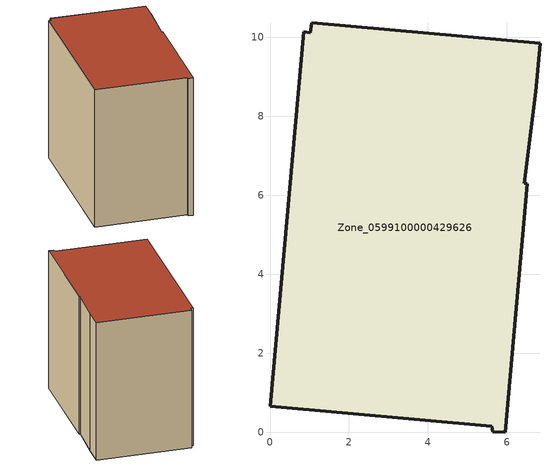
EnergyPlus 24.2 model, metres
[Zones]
Zone_0599100000429626
 floor ground (C_G): 0.85,10.14 1.02,10.12 1.05,10.37 6.84,9.85 6.73,8.62 6.44,6.3 6.52,6.29 5.95,0 5.63,0.02 5.62,0.15 0,0.66 z0
 wall outside (C_F): 6.73,8.62 6.84,9.85 1.05,10.37 1.02,10.12 0.85,10.14 0,0.66 5.62,0.15 5.63,0.02 5.95,0 6.52,6.29 6.44,6.3 6.73,8.62 z0:8.95
 roof outside (C_R): 1.02,10.12 0.85,10.14 0,0.66 5.62,0.15 5.63,0.02 5.95,0 6.52,6.29 6.44,6.3 6.73,8.62 6.84,9.85 1.05,10.37 z8.95
[BUILDING]
Pand.0599100000429626: North Axis=0; Terrain=City; Loads Convergence Tolerance Value=0.04; Temperature Convergence Tolerance Value=0.4; Solar Distribution=FullExterior; Maximum Number of Warmup Days=25; Minimum Number of Warmup Days=1
[Site:Location]
Rotterdam.The.Hague.AP_ZH_NLD Design_Conditions: Latitude=51.96; Longitude=4.45; Time Zone=1; Elevation=-4.5
[SITE:GROUNDTEMPERATURE:BUILDINGSURFACE]
18, 18, 18, 18, 18, 18, 18, 18, 18, 18, 18, 18
[MATERIAL] Thermal Absorptance=0.9; Solar Absorptance=0.7; Visible Absorptance=0.7
Name | Roughness | Thickness | Conductivity | Density | Specific Heat
G.TC.2006-2014 | MediumSmooth | 0.15 | 0.06 | 540 | 1210
F.TC.2006-2014 | Rough | 0.3 | 0.12 | 1920 | 840
R.TC.2006-2014 | MediumRough | 0.2 | 0.08 | 1500 | 1000
[CONSTRUCTION]
C_G: G.TC.2006-2014
C_F: F.TC.2006-2014
C_R: R.TC.2006-2014
[ZONE]
Zone_0599100000429626: Type=1; Multiplier=1; Ceiling Height=Autocalculate; Volume=Autocalculate; Floor Area=autocalculate; Part of Total Floor Area=Yes
[ZONEINFILTRATION:DESIGNFLOWRATE]
Infil_Zone_0599100000429626: Zone or ZoneList or Space or SpaceList=Zone_0599100000429626; Schedule=AlwaysOn; Design Flow Rate Calculation Method=Flow/Area; Flow Rate per Floor Area=0.0015; Constant Term Coefficient=1; Temperature Term Coefficient=0; Velocity Term Coefficient=0; Velocity Squared Term Coefficient=0
[HVACTEMPLATE:ZONE:IDEALLOADSAIRSYSTEM]
Zone_0599100000429626: Maximum Heating Supply Air Temperature=50; Minimum Cooling Supply Air Temperature=13; Maximum Heating Supply Air Humidity Ratio=0.0156; Minimum Cooling Supply Air Humidity Ratio=0.0077; Heating Limit=NoLimit; Cooling Limit=NoLimit; Dehumidification Control Type=ConstantSensibleHeatRatio; Cooling Sensible Heat Ratio=0.7; Dehumidification Setpoint=60; Humidification Control Type=None; Humidification Setpoint=30; Outdoor Air Method=None; Outdoor Air Flow Rate per Person=0.00944; Outdoor Air Flow Rate per Zone Floor Area=0; Outdoor Air Flow Rate per Zone=0; Demand Controlled Ventilation Type=None; Outdoor Air Economizer Type=NoEconomizer; Heat Recovery Type=None; Sensible Heat Recovery Effectiveness=0.7; Latent Heat Recovery Effectiveness=0.65
[ZONECONTROL:THERMOSTAT]
ThermostatControl_Zone_0599100000429626: Zone or ZoneList=Zone_0599100000429626; Control Type Schedule=DualSetpointControlType; Control 1=Thermostat_Zone_0599100000429626; Temperature Difference Between Cutout And Setpoint=0
[THERMOSTATSETPOINT:DUALSETPOINT]
Thermostat_Zone_0599100000429626: Heating Setpoint Temperature Schedule=HeatingSetpoint_Zone_0599100000429626; Cooling Setpoint Temperature Schedule=CoolingSetpoint_Zone_0599100000429626
[SCHEDULE:COMPACT]
HeatingSetpoint_Zone_0599100000429626: Through: 12/31, For: AllDays, Until: 24:00, 21
CoolingSetpoint_Zone_0599100000429626: Through: 12/31, For: AllDays, Until: 24:00, 24
DualSetpointControlType: Through: 12/31, For: AllDays, Until: 24:00, 4
AlwaysOn: Through: 12/31, For: AllDays, Until: 24:00, 1
